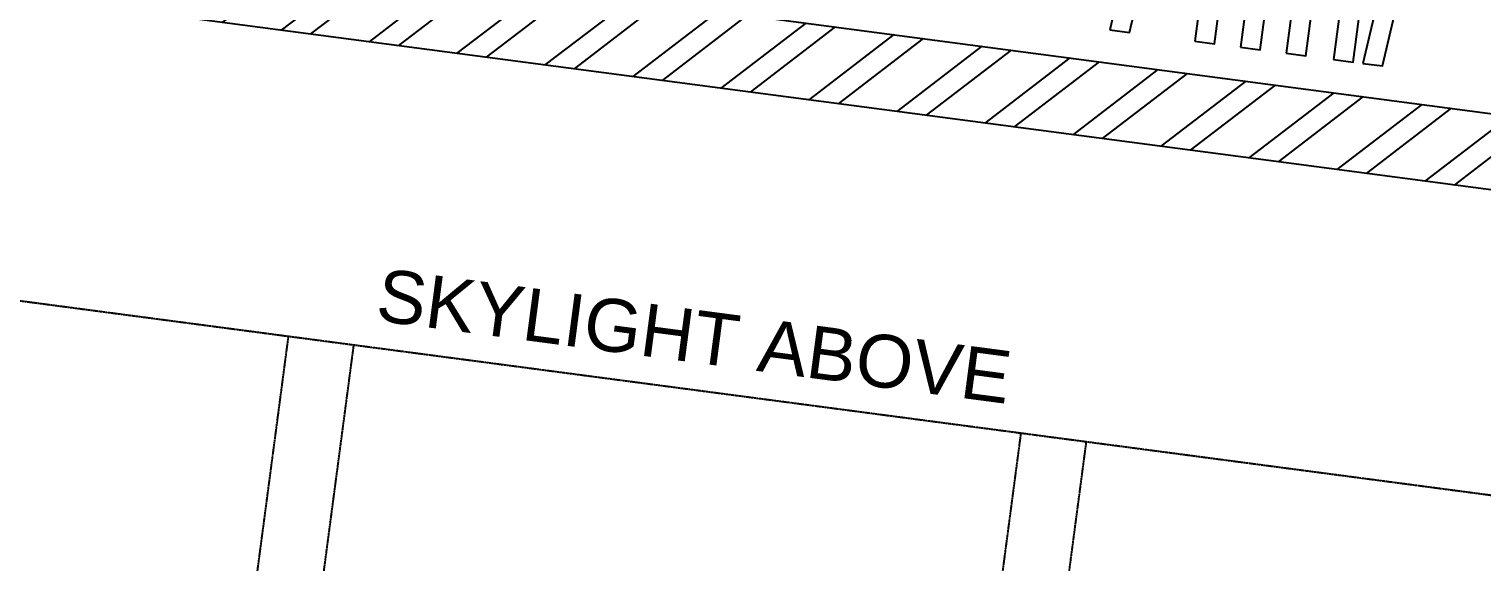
# Model space of a CAD drawing. Header units: millimetres. Extents: x -179928 to 528275, y -469666 to 511935.
# Drawn here: x 40871 to 43077, y 106783 to 107593 of the extents above; entities that cross this region are included whole.
import ezdxf
from ezdxf.enums import TextEntityAlignment as Align

# ---------------------------------------------------------------- set-up
doc = ezdxf.new("R2010")
doc.units = ezdxf.units.MM
doc.linetypes.add('DASHED', pattern=[0.75, 0.5, -0.25])
for name, color, linetype in [('ad-Door', 11, 'Continuous'), ('ad-Elevation 10', 8, 'Continuous'), ('ad-Furniture', 8, 'Continuous'), ('ad-Text main', 7, 'Continuous'), ('ad-Text Main_Door&window Label', 7, 'Continuous'), ('ad-Wall', 240, 'Continuous'), ('ad-Wall hatch', 8, 'Continuous')]:
    doc.layers.add(name, color=color, linetype=linetype)
doc.styles.add('New Text Style', font='arial.ttf', dxfattribs={"height": 100})
doc.styles.get("Standard").update_dxf_attribs({"font": 'arial.ttf'})

# ---------------------------------------------------------------- blocks, each defined once
blk = doc.blocks.new('*U202118')
for p, q in [((-8.3, -111.1), (-41.7, -111.1)), ((-25, -127.8), (-25, -94.4)), ((-811.3, -760.8), (-796.4, -775.7)), ((-746.2, -826), (-761.1, -811.1))]:
    blk.add_line(p, q)
for points in [[(-1150, -100), (-1150, -50), (-1128.6, -50), (-1128.6, -35.7), (-1128.6, 0), (-1200, 0), (-1200, -100)], [(-50, -100), (0, -100), (0, 0), (-71.4, 0), (-71.4, -35.7), (-71.4, -50), (-50, -50)], [(-50, -100), (-130.8, -180.8), (-166.2, -145.5), (-85.4, -64.6)], [(-130.8, -180.8), (-747, -797), (-782.4, -761.6), (-166.2, -145.5)], [(-827.8, -877.8), (-747, -797), (-782.4, -761.6), (-863.2, -842.5)]]:
    blk.add_lwpolyline(points, close=True)
for points in [[(-808.2, -787.5), (-835.7, -760), (-772.9, -697.2), (-765, -705), (-822, -773.7)], [(-772.8, -822.8), (-745.4, -850.3), (-682.5, -787.5), (-690.4, -779.7), (-759, -836.7)]]:
    blk.add_lwpolyline(points)
blk.add_circle((-25, -111.1), 11.1)
at = {"color": 8, "linetype": 'DASHED', "lineweight": 0}
blk.add_arc((-93.1, -153.1), 1047.4, 178.1881, 271.8119, dxfattribs=at)
at = {"layer": 'ad-Text Main_Door&window Label'}
blk.add_line((-600, 125), (-600, -230), dxfattribs=at)
blk.add_circle((-600.3, 245), 120, dxfattribs=at)
at = {"layer": 'ad-Text Main_Door&window Label', "style": 'New Text Style'}
blk.add_attdef('D1', text='', height=100, dxfattribs=at).set_placement((-585.4, 244.6), align=Align.MIDDLE_CENTER)
blk = doc.blocks.new('zw$42B5')
at = {"layer": 'ad-Wall hatch', "transparency": 33554610}
h = blk.add_hatch(dxfattribs=at)
h.set_pattern_fill('ANSI32', color=256, scale=10)
h.set_pattern_definition([(45, (-1040635.14, 674820.02), (-67.351921, 67.351921), []), (45, (-1040590.24, 674820.02), (-67.351921, 67.351921), [])])
h.paths.add_polyline_path([(12120, 13620), (12120, 10220), (11890, 10220), (11890, 13390), (7240, 13390), (7240, 8645), (4245, 8645), (4245, 8875), (4445, 8875), (4445, 9370), (4560, 9370), (4560, 8760), (7010, 8760), (7010, 10500), (6360, 10500), (6360, 10615), (7010, 10615), (7010, 13390), (4560, 13390), (4560, 10615), (5560, 10615), (5560, 10500), (4445, 10500), (4445, 13390), (230, 13390), (230, 8875), (3345, 8875), (3345, 8645), (3060, 8645), (3060, 4745), (3345, 4745), (3345, 4515), (230, 4515), (230, 230), (4995, 230), (4995, 3130), (6060, 3130), (6060, 3015), (5110, 3015), (5110, 230), (8310, 230), (8310, 3015), (6860, 3015), (6860, 3130), (8310, 3130), (8310, 4630), (5110, 4630), (5110, 3930), (4995, 3930), (4995, 4515), (4245, 4515), (4245, 4745), (8540, 4745), (8540, 230), (9240, 230), (9240, 0), (0, 0), (0, 4745), (2830, 4745), (2830, 8645), (0, 8645), (0, 13620)])
at = {"layer": 'ad-Wall'}
for points in [[(7240, 13390), (7240, 8645), (4245, 8645)], [(4560, 8760), (7010, 8760), (7010, 10500)]]:
    blk.add_lwpolyline(points, dxfattribs=at)
at = {"layer": 'ad-Door', "ltscale": 5}
ref = blk.add_blockref('*U202118', (4245, 8645), dxfattribs=dict(at, xscale=-0.7499999997027537, yscale=0.7499999997027537, zscale=0.7499999997027537, rotation=179.9999999999998))
ref.add_attrib('D1', 'D1', dxfattribs={"layer": 'ad-Text Main_Door&window Label', "height": 75, "rotation": 1440, "style": 'New Text Style'}).set_placement((3794.8, 8461.3), align=Align.MIDDLE_CENTER)
blk = doc.blocks.new('zw$2978')
at = {"layer": 'ad-Furniture'}
for points in [[(0, 1740), (-600, 1740), (-600, 600), (-2450, 600), (-2450, 0), (0, 0)], [(-1152.7, 50), (-1122.7, 50), (-1072.7, 550), (-1102.7, 550)], [(-1022.7, 50), (-992.7, 50), (-992.7, 550), (-1022.7, 550)], [(-952.7, 50), (-922.7, 50), (-922.7, 550), (-952.7, 550)], [(-882.7, 50), (-852.7, 50), (-852.7, 550), (-882.7, 550)], [(-810.5, 50), (-780.5, 50), (-780.5, 550), (-810.5, 550)], [(-765.5, 50), (-735.5, 50), (-685.5, 550), (-715.5, 550)]]:
    blk.add_lwpolyline(points, close=True, dxfattribs=at)
blk = doc.blocks.new('zw$DAD3')
at = {"layer": 'ad-Elevation 10', "linetype": 'DASHED'}
blk.add_lwpolyline([(0, -2980), (3365, -2980), (3365, 0), (0, 0)], close=True, dxfattribs=at)
for points in [[(1071.7, 0), (1071.7, -2980)], [(1171.7, 0), (1171.7, -2980)], [(2193.3, 0), (2193.3, -2980)], [(2293.3, 0), (2293.3, -2980)]]:
    blk.add_lwpolyline(points, dxfattribs=at)
at = {"layer": 'ad-Text main', "insert": (1682.5, 80.9), "char_height": 80, "width": 1164.819, "attachment_point": 5}
blk.add_mtext('SKYLIGHT ABOVE', dxfattribs=at)
blk = doc.blocks.new('1625_East Villa')
at = {"layer": 'ad-Furniture'}
for name, p in [('zw$2978', (7010, 8760)), ('zw$DAD3', (3610, 8185))]:
    blk.add_blockref(name, p, dxfattribs=at)
at = {"layer": 'ad-Wall'}
blk.add_blockref('zw$42B5', (0, 0), dxfattribs=at)
blk = doc.blocks.new("All Plot's Villa Plans")
at = {"ltscale": 5, "rotation": 352.4703876422526}
blk.add_blockref('1625_East Villa', (35550.7, 99624.7), dxfattribs=at)

msp = doc.modelspace()

# ---------------------------------------------------------------- block references
at = {"ltscale": 5}
msp.add_blockref("All Plot's Villa Plans", (0, 0), dxfattribs=at)

doc.saveas('drawing.dxf')
